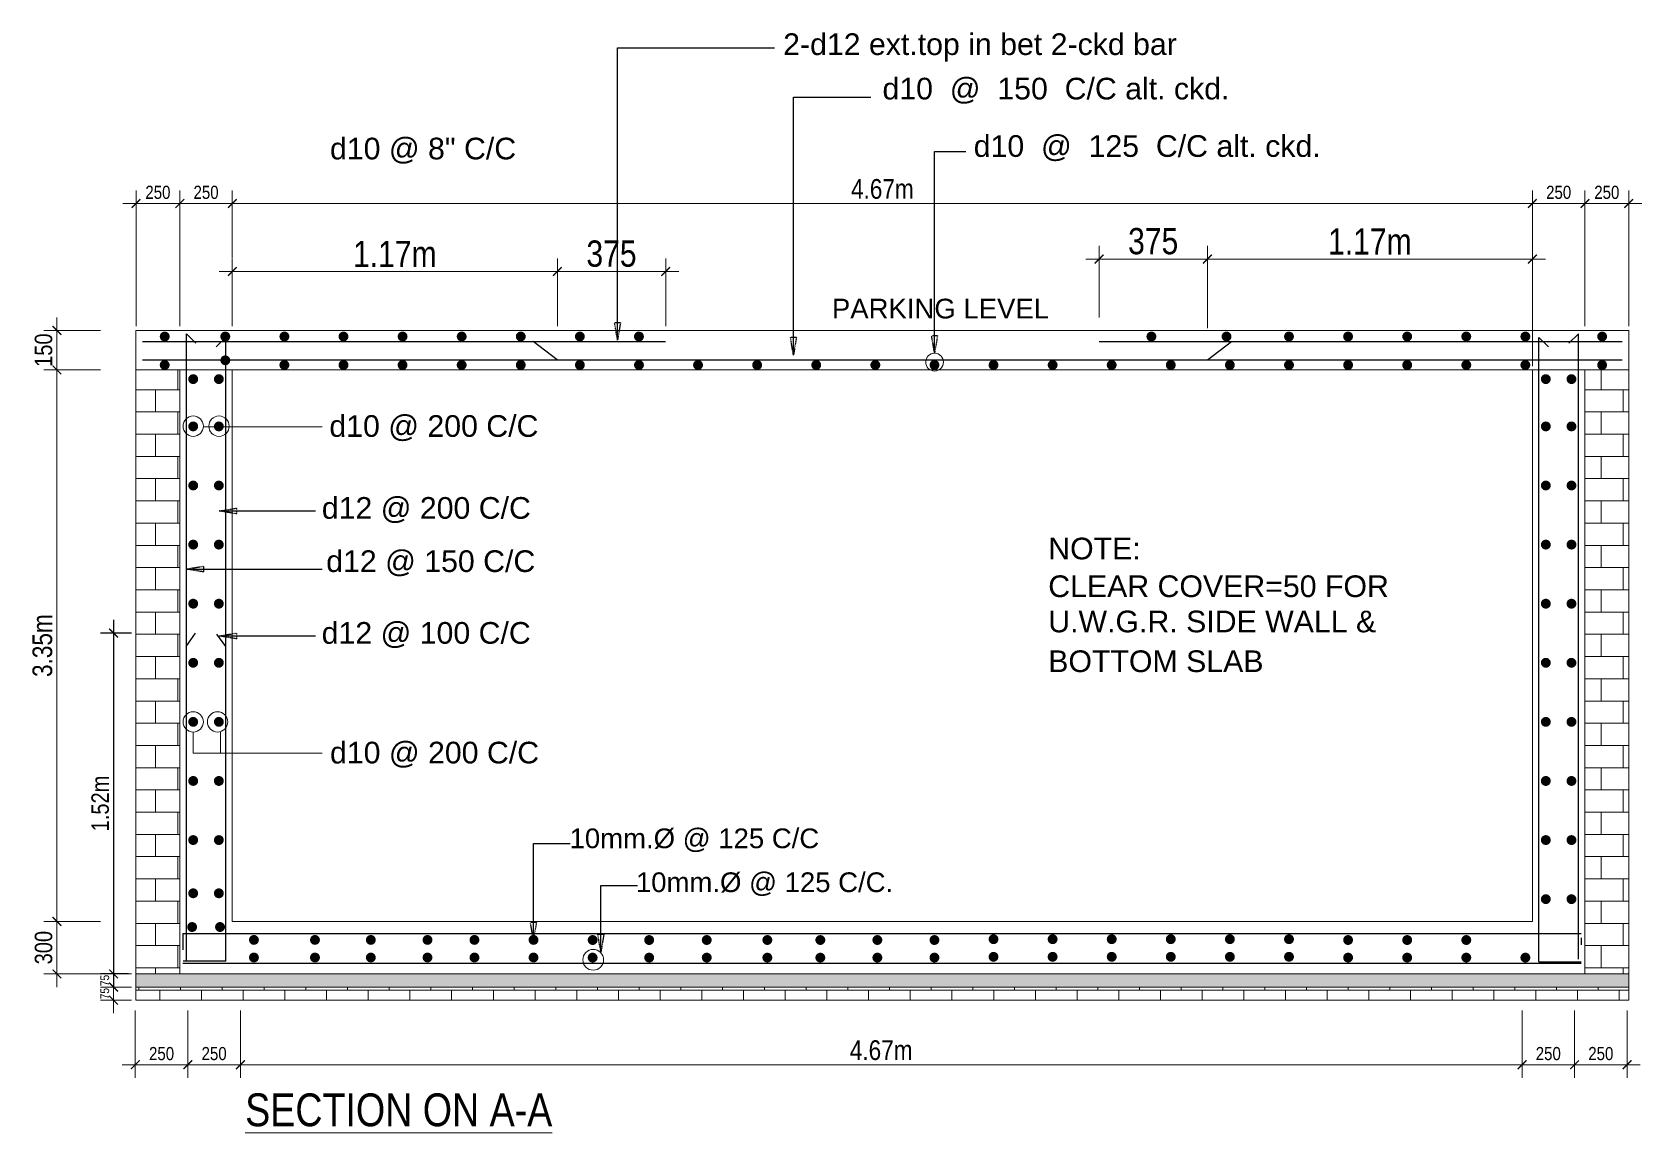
# Model space of a CAD drawing. Header units: inches. Extents: x -4010 to 65129, y -40138 to -1318.
# Drawn here: x 46669.1 to 47036.8, y -39879.8 to -39628.3 of the extents above; entities that cross this region are included whole.
import ezdxf

# ---------------------------------------------------------------- set-up
doc = ezdxf.new("R2010")
doc.units = ezdxf.units.IN
doc.header["$MEASUREMENT"] = 0
doc.header["$PDMODE"] = 99
for name, pattern in [('ACAD_ISO04W100', [30.5, 24, -3, 0.5, -3]), ('DASHED2', [0.375, 0.25, -0.125]), ('HIDDEN2', [0.1875, 0.125, -0.0625])]:
    doc.linetypes.add(name, pattern=pattern)
for name, color, linetype, lineweight in [('DIM', 7, 'Continuous', 15), ('GRID', 8, 'ACAD_ISO04W100', 15), ('halka line', 130, 'HIDDEN2', 9), ('U.G.W.R.', 130, 'DASHED2', 5), ('wall1', 7, 'Continuous', 9)]:
    doc.layers.add(name, color=color, linetype=linetype, lineweight=lineweight)
doc.layers.add('Rod', color=1, linetype='Continuous')
doc.layers.add('text', color=7, linetype='Continuous', true_color=0x6a7cf1)
doc.styles.add('ARIAL', font='arial.ttf')
doc.styles.add('ARIL', font='arial.ttf')
doc.styles.get("Standard").update_dxf_attribs({"font": 'ARIALN.TTF'})
doc.dimstyles.new('1- 8', dxfattribs={"dimtxt": 7.5, "dimasz": 4, "dimexe": 4, "dimexo": 4, "dimgap": 1, "dimtad": 1, "dimdec": 1, "dimzin": 3, "dimdsep": 46, "dimlunit": 4, "dimtxsty": 'ARIAL', "dimblk": 'ARCHTICK', "dimcen": 0, "dimdle": 4, "dimclrd": 150, "dimclre": 132, "dimclrt": 7, "dimadec": 0, "dimazin": 1, "dimtm": 1e-09, "dimtfac": 1, "dimtdec": 1, "dimtix": 1, "dimtofl": 0, "dimtmove": 1, "dimatfit": 3, "dimldrblk": 'CLOSEDBLANK', "dimfxl": 1, "dimtolj": 1, "dimtzin": 0, "dimarcsym": 0})
doc.dimstyles.new('1_8', dxfattribs={"dimscale": 0, "dimtxt": 7, "dimasz": 4, "dimexe": 4, "dimexo": 4, "dimgap": 1, "dimtad": 1, "dimdec": 8, "dimzin": 3, "dimdsep": 46, "dimlunit": 4, "dimtxsty": 'ARIAL', "dimblk": 'ARCHTICK', "dimcen": 0, "dimdle": 4, "dimse1": 1, "dimse2": 1, "dimsd1": 1, "dimsd2": 1, "dimclrd": 150, "dimclre": 132, "dimclrt": 254, "dimadec": 0, "dimazin": 1, "dimtm": 1e-09, "dimtfac": 1, "dimtdec": 8, "dimtix": 1, "dimtofl": 0, "dimtmove": 0, "dimatfit": 3, "dimldrblk": 'CLOSEDBLANK', "dimfxl": 1, "dimtolj": 1, "dimtzin": 0, "dimarcsym": 0})
doc.dimstyles.new('L-SECTION', dxfattribs={"dimtxt": 4, "dimasz": 2, "dimexe": 3, "dimexo": 1, "dimgap": 1, "dimtad": 1, "dimdec": 0, "dimzin": 3, "dimdsep": 46, "dimlunit": 4, "dimtxsty": 'Standard', "dimblk1": 'ARCHTICK', "dimblk2": 'ARCHTICK', "dimsah": 1, "dimcen": 0.09375, "dimdle": 3, "dimclrd": 6, "dimclre": 6, "dimclrt": 6, "dimadec": 0, "dimazin": 0, "dimtfac": 1, "dimtdec": 0, "dimtofl": 0, "dimtmove": 1, "dimatfit": 3, "dimldrblk": 'ARCHTICK', "dimfxl": 3, "dimtolj": 1, "dimtzin": 0, "dimlwd": -1, "dimlwe": -1, "dimarcsym": 0})
pattern_1 = [(0, (36501.7307, -24988.15), (0, 5.08), []), (90, (36501.731, -24988.15), (-10.16, 6e-16), [5.08, -5.08]), (90, (36506.811, -24988.15), (-10.16, 6e-16), [-5.08, 5.08])]

# ---------------------------------------------------------------- blocks, each defined once
blk = doc.blocks.new('_ArchTick')
at = {"layer": 'GRID', "color": 0, "const_width": 0.15}
blk.add_lwpolyline([(-0.5, -0.5), (0.5, 0.5)], dxfattribs=at)
blk = doc.blocks.new('_ClosedBlank')
at = {"layer": 'halka line', "color": 0, "lineweight": -2}
for p, q in [((-1, 0.167), (0, 0)), ((-1, 0.167), (-1, -0.167)), ((0, 0), (-1, -0.167))]:
    blk.add_line(p, q, dxfattribs=at)
blk = doc.blocks.new('*D1466')
at = {"layer": 'Defpoints', "color": 0, "linetype": 'ByBlock'}
for p in [(46704.66, -39850.8), (46716.66, -39850.8), (46716.66, -39864.2)]:
    blk.add_point(p, dxfattribs=at)
at = {"layer": 'DIM', "color": 6}
for p, q in [((46704.66, -39851.8), (46704.66, -39867.2)), ((46716.66, -39851.8), (46716.66, -39867.2)), ((46701.66, -39864.2), (46719.66, -39864.2))]:
    blk.add_line(p, q, dxfattribs=at)
at = {"layer": 'DIM', "color": 6, "linetype": 'ByBlock', "xscale": 2, "yscale": 2, "zscale": 2, "rotation": 180}
blk.add_blockref('_ArchTick', (46704.66, -39864.2), dxfattribs=at)
at = {"layer": 'DIM', "color": 6, "linetype": 'ByBlock', "xscale": 2, "yscale": 2, "zscale": 2}
blk.add_blockref('_ArchTick', (46716.66, -39864.2), dxfattribs=at)
at = {"layer": 'DIM', "color": 6, "linetype": 'ByBlock', "insert": (46710.66, -39861.67), "char_height": 3, "attachment_point": 5}
blk.add_mtext('\\A1;250', dxfattribs=at)
blk = doc.blocks.new('*D1467')
at = {"layer": 'Defpoints', "color": 0, "linetype": 'ByBlock'}
for p in [(46716.66, -39850.8), (47009.45, -39850.8), (47009.45, -39864.2)]:
    blk.add_point(p, dxfattribs=at)
at = {"layer": 'DIM', "color": 6}
for p, q in [((46716.66, -39851.8), (46716.66, -39867.2)), ((47009.45, -39851.8), (47009.45, -39867.2)), ((46713.66, -39864.2), (47012.45, -39864.2))]:
    blk.add_line(p, q, dxfattribs=at)
at = {"layer": 'DIM', "color": 6, "linetype": 'ByBlock', "xscale": 2, "yscale": 2, "zscale": 2, "rotation": 180}
blk.add_blockref('_ArchTick', (46716.66, -39864.2), dxfattribs=at)
at = {"layer": 'DIM', "color": 6, "linetype": 'ByBlock', "xscale": 2, "yscale": 2, "zscale": 2}
blk.add_blockref('_ArchTick', (47009.45, -39864.2), dxfattribs=at)
at = {"layer": 'DIM', "color": 6, "linetype": 'ByBlock', "insert": (46863.05, -39860.9), "char_height": 3, "attachment_point": 5}
blk.add_mtext('\\A1;{\\H1.5x;4.67m}', dxfattribs=at)
blk = doc.blocks.new('*D1468')
at = {"layer": 'Defpoints', "color": 0, "linetype": 'ByBlock'}
for p in [(47009.45, -39850.8), (47021.45, -39850.8), (47021.45, -39864.2)]:
    blk.add_point(p, dxfattribs=at)
at = {"layer": 'DIM', "color": 6}
for p, q in [((47009.45, -39851.8), (47009.45, -39867.2)), ((47021.45, -39851.8), (47021.45, -39867.2)), ((47006.45, -39864.2), (47024.45, -39864.2))]:
    blk.add_line(p, q, dxfattribs=at)
at = {"layer": 'DIM', "color": 6, "linetype": 'ByBlock', "xscale": 2, "yscale": 2, "zscale": 2, "rotation": 180}
blk.add_blockref('_ArchTick', (47009.45, -39864.2), dxfattribs=at)
at = {"layer": 'DIM', "color": 6, "linetype": 'ByBlock', "xscale": 2, "yscale": 2, "zscale": 2}
blk.add_blockref('_ArchTick', (47021.45, -39864.2), dxfattribs=at)
at = {"layer": 'DIM', "color": 6, "linetype": 'ByBlock', "insert": (47015.45, -39861.67), "char_height": 3, "attachment_point": 5}
blk.add_mtext('\\A1;250', dxfattribs=at)
blk = doc.blocks.new('*D1469')
at = {"layer": 'Defpoints', "color": 0, "linetype": 'ByBlock'}
for p in [(46685.71, -39696.45), (46674.75, -39705.45), (46685.71, -39705.45)]:
    blk.add_point(p, dxfattribs=at)
at = {"layer": 'DIM', "color": 6}
for p, q in [((46674.75, -39693.45), (46674.75, -39708.45)), ((46684.71, -39696.45), (46671.75, -39696.45)), ((46684.71, -39705.45), (46671.75, -39705.45))]:
    blk.add_line(p, q, dxfattribs=at)
at = {"layer": 'DIM', "color": 6, "linetype": 'ByBlock', "xscale": 2, "yscale": 2, "zscale": 2}
for p, rotation in [((46674.75, -39696.45), 90), ((46674.75, -39705.45), 270)]:
    blk.add_blockref('_ArchTick', p, dxfattribs=dict(at, rotation=rotation))
at = {"layer": 'DIM', "color": 6, "linetype": 'ByBlock', "insert": (46671.71, -39700.95), "char_height": 3, "attachment_point": 5, "rotation": 90}
blk.add_mtext('\\A1;{\\H1.333x;150}', dxfattribs=at)
blk = doc.blocks.new('*D1470')
at = {"layer": 'Defpoints', "color": 0, "linetype": 'ByBlock'}
for p in [(46685.71, -39705.45), (46674.75, -39831.45), (46685.71, -39831.45)]:
    blk.add_point(p, dxfattribs=at)
at = {"layer": 'DIM', "color": 6}
for p, q in [((46684.71, -39705.45), (46671.75, -39705.45)), ((46674.75, -39702.45), (46674.75, -39834.45)), ((46684.71, -39831.45), (46671.75, -39831.45))]:
    blk.add_line(p, q, dxfattribs=at)
at = {"layer": 'DIM', "color": 6, "linetype": 'ByBlock', "xscale": 2, "yscale": 2, "zscale": 2}
for p, rotation in [((46674.75, -39705.45), 90), ((46674.75, -39831.45), 270)]:
    blk.add_blockref('_ArchTick', p, dxfattribs=dict(at, rotation=rotation))
at = {"layer": 'DIM', "color": 6, "linetype": 'ByBlock', "insert": (46671.45, -39768.45), "char_height": 3, "attachment_point": 5, "rotation": 90}
blk.add_mtext('\\A1;{\\H1.5x;3.35m}', dxfattribs=at)
blk = doc.blocks.new('*D1471')
at = {"layer": 'Defpoints', "color": 0, "linetype": 'ByBlock'}
for p in [(46685.71, -39831.45), (46674.75, -39843.45), (46685.71, -39843.45)]:
    blk.add_point(p, dxfattribs=at)
at = {"layer": 'DIM', "color": 6}
for p, q in [((46674.75, -39828.45), (46674.75, -39846.45)), ((46684.71, -39831.45), (46671.75, -39831.45)), ((46684.71, -39843.45), (46671.75, -39843.45))]:
    blk.add_line(p, q, dxfattribs=at)
at = {"layer": 'DIM', "color": 6, "linetype": 'ByBlock', "xscale": 2, "yscale": 2, "zscale": 2}
for p, rotation in [((46674.75, -39831.45), 90), ((46674.75, -39843.45), 270)]:
    blk.add_blockref('_ArchTick', p, dxfattribs=dict(at, rotation=rotation))
at = {"layer": 'DIM', "color": 6, "linetype": 'ByBlock', "insert": (46671.71, -39837.45), "char_height": 3, "attachment_point": 5, "rotation": 90}
blk.add_mtext('\\A1;{\\H1.333x;300}', dxfattribs=at)
blk = doc.blocks.new('*D1477')
at = {"layer": 'Defpoints', "color": 0, "linetype": 'ByBlock'}
for p in [(46714.82, -39667.44), (46714.82, -39680.84), (46702.82, -39696.45)]:
    blk.add_point(p, dxfattribs=at)
at = {"layer": 'DIM', "color": 6}
for p, q in [((46702.82, -39695.45), (46702.82, -39664.44)), ((46714.82, -39679.84), (46714.82, -39664.44)), ((46699.82, -39667.44), (46717.82, -39667.44))]:
    blk.add_line(p, q, dxfattribs=at)
at = {"layer": 'DIM', "color": 6, "linetype": 'ByBlock', "xscale": 2, "yscale": 2, "zscale": 2, "rotation": 180}
blk.add_blockref('_ArchTick', (46702.82, -39667.44), dxfattribs=at)
at = {"layer": 'DIM', "color": 6, "linetype": 'ByBlock', "xscale": 2, "yscale": 2, "zscale": 2}
blk.add_blockref('_ArchTick', (46714.82, -39667.44), dxfattribs=at)
at = {"layer": 'DIM', "color": 6, "linetype": 'ByBlock', "insert": (46708.82, -39664.91), "char_height": 3, "attachment_point": 5}
blk.add_mtext('\\A1;250', dxfattribs=at)
blk = doc.blocks.new('*D1478')
at = {"layer": 'Defpoints', "color": 0, "linetype": 'ByBlock'}
for p in [(47011.82, -39667.44), (46714.82, -39680.84), (47011.82, -39680.84)]:
    blk.add_point(p, dxfattribs=at)
at = {"layer": 'DIM', "color": 6}
for p, q in [((46714.82, -39679.84), (46714.82, -39664.44)), ((47011.82, -39679.84), (47011.82, -39664.44)), ((46711.82, -39667.44), (47014.82, -39667.44))]:
    blk.add_line(p, q, dxfattribs=at)
at = {"layer": 'DIM', "color": 6, "linetype": 'ByBlock', "xscale": 2, "yscale": 2, "zscale": 2, "rotation": 180}
blk.add_blockref('_ArchTick', (46714.82, -39667.44), dxfattribs=at)
at = {"layer": 'DIM', "color": 6, "linetype": 'ByBlock', "xscale": 2, "yscale": 2, "zscale": 2}
blk.add_blockref('_ArchTick', (47011.82, -39667.44), dxfattribs=at)
at = {"layer": 'DIM', "color": 6, "linetype": 'ByBlock', "insert": (46863.32, -39664.14), "char_height": 3, "attachment_point": 5}
blk.add_mtext('\\A1;{\\H1.5x;4.67m}', dxfattribs=at)
blk = doc.blocks.new('*D1479')
at = {"layer": 'Defpoints', "color": 0, "linetype": 'ByBlock'}
for p in [(46789.07, -39682.99), (46714.82, -39696.45), (46789.07, -39696.45)]:
    blk.add_point(p, dxfattribs=at)
at = {"layer": 'DIM', "color": 6}
for p, q in [((46714.82, -39695.45), (46714.82, -39679.99)), ((46789.07, -39695.45), (46789.07, -39679.99)), ((46711.82, -39682.99), (46792.07, -39682.99))]:
    blk.add_line(p, q, dxfattribs=at)
at = {"layer": 'DIM', "color": 6, "linetype": 'ByBlock', "xscale": 2, "yscale": 2, "zscale": 2, "rotation": 180}
blk.add_blockref('_ArchTick', (46714.82, -39682.99), dxfattribs=at)
at = {"layer": 'DIM', "color": 6, "linetype": 'ByBlock', "xscale": 2, "yscale": 2, "zscale": 2}
blk.add_blockref('_ArchTick', (46789.07, -39682.99), dxfattribs=at)
at = {"layer": 'DIM', "color": 6, "linetype": 'ByBlock', "insert": (46751.94, -39678.98), "char_height": 3, "attachment_point": 5}
blk.add_mtext('\\A1;{\\H2x;1.17m}', dxfattribs=at)
blk = doc.blocks.new('*D1480')
at = {"layer": 'Defpoints', "color": 0, "linetype": 'ByBlock'}
for p in [(46813.82, -39682.99), (46789.07, -39696.45), (46813.82, -39696.45)]:
    blk.add_point(p, dxfattribs=at)
at = {"layer": 'DIM', "color": 6}
for p, q in [((46789.07, -39695.45), (46789.07, -39679.99)), ((46813.82, -39695.45), (46813.82, -39679.99)), ((46786.07, -39682.99), (46816.82, -39682.99))]:
    blk.add_line(p, q, dxfattribs=at)
at = {"layer": 'DIM', "color": 6, "linetype": 'ByBlock', "xscale": 2, "yscale": 2, "zscale": 2, "rotation": 180}
blk.add_blockref('_ArchTick', (46789.07, -39682.99), dxfattribs=at)
at = {"layer": 'DIM', "color": 6, "linetype": 'ByBlock', "xscale": 2, "yscale": 2, "zscale": 2}
blk.add_blockref('_ArchTick', (46813.82, -39682.99), dxfattribs=at)
at = {"layer": 'DIM', "color": 6, "linetype": 'ByBlock', "insert": (46801.44, -39678.93), "char_height": 3, "attachment_point": 5}
blk.add_mtext('\\A1;{\\H2x;375}', dxfattribs=at)
blk = doc.blocks.new('*D1481')
at = {"layer": 'Defpoints', "color": 0, "linetype": 'ByBlock'}
for p in [(46937.57, -39680.14), (46912.82, -39694.48), (46937.57, -39694.48)]:
    blk.add_point(p, dxfattribs=at)
at = {"layer": 'DIM', "color": 6}
for p, q in [((46912.82, -39693.48), (46912.82, -39677.14)), ((46937.57, -39693.48), (46937.57, -39677.14)), ((46909.82, -39680.14), (46940.57, -39680.14))]:
    blk.add_line(p, q, dxfattribs=at)
at = {"layer": 'DIM', "color": 6, "linetype": 'ByBlock', "xscale": 2, "yscale": 2, "zscale": 2, "rotation": 180}
blk.add_blockref('_ArchTick', (46912.82, -39680.14), dxfattribs=at)
at = {"layer": 'DIM', "color": 6, "linetype": 'ByBlock', "xscale": 2, "yscale": 2, "zscale": 2}
blk.add_blockref('_ArchTick', (46937.57, -39680.14), dxfattribs=at)
at = {"layer": 'DIM', "color": 6, "linetype": 'ByBlock', "insert": (46925.19, -39676.08), "char_height": 3, "attachment_point": 5}
blk.add_mtext('\\A1;{\\H2x;375}', dxfattribs=at)
blk = doc.blocks.new('*D1482')
at = {"layer": 'Defpoints', "color": 0, "linetype": 'ByBlock'}
for p in [(47011.82, -39680.14), (46937.57, -39696.95), (47011.82, -39705.59)]:
    blk.add_point(p, dxfattribs=at)
at = {"layer": 'DIM', "color": 6}
for p, q in [((46937.57, -39695.95), (46937.57, -39677.14)), ((47011.82, -39704.59), (47011.82, -39677.14)), ((46934.57, -39680.14), (47014.82, -39680.14))]:
    blk.add_line(p, q, dxfattribs=at)
at = {"layer": 'DIM', "color": 6, "linetype": 'ByBlock', "xscale": 2, "yscale": 2, "zscale": 2, "rotation": 180}
blk.add_blockref('_ArchTick', (46937.57, -39680.14), dxfattribs=at)
at = {"layer": 'DIM', "color": 6, "linetype": 'ByBlock', "xscale": 2, "yscale": 2, "zscale": 2}
blk.add_blockref('_ArchTick', (47011.82, -39680.14), dxfattribs=at)
at = {"layer": 'DIM', "color": 6, "linetype": 'ByBlock', "insert": (46974.69, -39676.13), "char_height": 3, "attachment_point": 5}
blk.add_mtext('\\A1;{\\H2x;1.17m}', dxfattribs=at)
blk = doc.blocks.new('*D1483')
at = {"layer": 'Defpoints', "color": 0, "linetype": 'ByBlock'}
for p in [(46692.82, -39765.59), (46687.69, -39843.45), (46692.09, -39843.45)]:
    blk.add_point(p, dxfattribs=at)
at = {"layer": 'Rod', "color": 6}
for p, q in [((46687.69, -39762.59), (46687.69, -39846.45)), ((46691.82, -39765.59), (46684.69, -39765.59)), ((46691.09, -39843.45), (46684.69, -39843.45))]:
    blk.add_line(p, q, dxfattribs=at)
at = {"layer": 'Rod', "color": 6, "linetype": 'ByBlock', "xscale": 2, "yscale": 2, "zscale": 2}
for p, rotation in [((46687.69, -39765.59), 90), ((46687.69, -39843.45), 270)]:
    blk.add_blockref('_ArchTick', p, dxfattribs=dict(at, rotation=rotation))
at = {"layer": 'Rod', "color": 6, "linetype": 'ByBlock', "insert": (46684.65, -39804.52), "char_height": 3, "attachment_point": 5, "rotation": 90}
blk.add_mtext('\\A1;{\\H1.333x;1.52m}', dxfattribs=at)
blk = doc.blocks.new('*D1484')
at = {"layer": 'Defpoints', "color": 0, "linetype": 'ByBlock'}
for p in [(46692.66, -39850.8), (46704.66, -39850.8), (46704.66, -39864.2)]:
    blk.add_point(p, dxfattribs=at)
at = {"layer": 'DIM', "color": 6}
for p, q in [((46692.66, -39851.8), (46692.66, -39867.2)), ((46704.66, -39851.8), (46704.66, -39867.2)), ((46689.66, -39864.2), (46707.66, -39864.2))]:
    blk.add_line(p, q, dxfattribs=at)
at = {"layer": 'DIM', "color": 6, "linetype": 'ByBlock', "xscale": 2, "yscale": 2, "zscale": 2, "rotation": 180}
blk.add_blockref('_ArchTick', (46692.66, -39864.2), dxfattribs=at)
at = {"layer": 'DIM', "color": 6, "linetype": 'ByBlock', "xscale": 2, "yscale": 2, "zscale": 2}
blk.add_blockref('_ArchTick', (46704.66, -39864.2), dxfattribs=at)
at = {"layer": 'DIM', "color": 6, "linetype": 'ByBlock', "insert": (46698.66, -39861.67), "char_height": 3, "attachment_point": 5}
blk.add_mtext('\\A1;250', dxfattribs=at)
blk = doc.blocks.new('*D1485')
at = {"layer": 'Defpoints', "color": 0, "linetype": 'ByBlock'}
for p in [(47021.45, -39850.8), (47033.45, -39850.8), (47033.45, -39864.2)]:
    blk.add_point(p, dxfattribs=at)
at = {"layer": 'DIM', "color": 6}
for p, q in [((47021.45, -39851.8), (47021.45, -39867.2)), ((47033.45, -39851.8), (47033.45, -39867.2)), ((47018.45, -39864.2), (47036.45, -39864.2))]:
    blk.add_line(p, q, dxfattribs=at)
at = {"layer": 'DIM', "color": 6, "linetype": 'ByBlock', "xscale": 2, "yscale": 2, "zscale": 2, "rotation": 180}
blk.add_blockref('_ArchTick', (47021.45, -39864.2), dxfattribs=at)
at = {"layer": 'DIM', "color": 6, "linetype": 'ByBlock', "xscale": 2, "yscale": 2, "zscale": 2}
blk.add_blockref('_ArchTick', (47033.45, -39864.2), dxfattribs=at)
at = {"layer": 'DIM', "color": 6, "linetype": 'ByBlock', "insert": (47027.45, -39861.67), "char_height": 3, "attachment_point": 5}
blk.add_mtext('\\A1;250', dxfattribs=at)
blk = doc.blocks.new('*D1486')
at = {"layer": 'Defpoints', "color": 0, "linetype": 'ByBlock'}
for p in [(46692.82, -39843.45), (46687.69, -39846.45), (46692.82, -39846.45)]:
    blk.add_point(p, dxfattribs=at)
at = {"layer": 'DIM', "color": 6}
for p, q in [((46687.69, -39840.45), (46687.69, -39849.45)), ((46691.82, -39843.45), (46684.69, -39843.45)), ((46691.82, -39846.45), (46684.69, -39846.45))]:
    blk.add_line(p, q, dxfattribs=at)
at = {"layer": 'DIM', "color": 6, "linetype": 'ByBlock', "xscale": 2, "yscale": 2, "zscale": 2}
for p, rotation in [((46687.69, -39843.45), 90), ((46687.69, -39846.45), 270)]:
    blk.add_blockref('_ArchTick', p, dxfattribs=dict(at, rotation=rotation))
at = {"layer": 'DIM', "color": 6, "linetype": 'ByBlock', "insert": (46685.68, -39844.95), "char_height": 3, "attachment_point": 5, "rotation": 90}
blk.add_mtext('\\A1;{\\H0.6667x;75}', dxfattribs=at)
blk = doc.blocks.new('*D1487')
at = {"layer": 'Defpoints', "color": 0, "linetype": 'ByBlock'}
for p in [(46692.82, -39846.45), (46687.69, -39849.45), (46692.82, -39849.45)]:
    blk.add_point(p, dxfattribs=at)
at = {"layer": 'DIM', "color": 6}
for p, q in [((46687.69, -39843.45), (46687.69, -39852.45)), ((46691.82, -39846.45), (46684.69, -39846.45)), ((46691.82, -39849.45), (46684.69, -39849.45))]:
    blk.add_line(p, q, dxfattribs=at)
at = {"layer": 'DIM', "color": 6, "linetype": 'ByBlock', "xscale": 2, "yscale": 2, "zscale": 2}
for p, rotation in [((46687.69, -39846.45), 90), ((46687.69, -39849.45), 270)]:
    blk.add_blockref('_ArchTick', p, dxfattribs=dict(at, rotation=rotation))
at = {"layer": 'DIM', "color": 6, "linetype": 'ByBlock', "insert": (46685.68, -39847.95), "char_height": 3, "attachment_point": 5, "rotation": 90}
blk.add_mtext('\\A1;{\\H0.6667x;75}', dxfattribs=at)
blk = doc.blocks.new('*D1488')
at = {"layer": 'Defpoints', "color": 0, "linetype": 'ByBlock'}
for p in [(46702.82, -39667.44), (46702.82, -39680.84), (46692.82, -39696.45)]:
    blk.add_point(p, dxfattribs=at)
at = {"layer": 'DIM', "color": 6}
for p, q in [((46692.82, -39695.45), (46692.82, -39664.44)), ((46702.82, -39679.84), (46702.82, -39664.44)), ((46689.82, -39667.44), (46705.82, -39667.44))]:
    blk.add_line(p, q, dxfattribs=at)
at = {"layer": 'DIM', "color": 6, "linetype": 'ByBlock', "xscale": 2, "yscale": 2, "zscale": 2, "rotation": 180}
blk.add_blockref('_ArchTick', (46692.82, -39667.44), dxfattribs=at)
at = {"layer": 'DIM', "color": 6, "linetype": 'ByBlock', "xscale": 2, "yscale": 2, "zscale": 2}
blk.add_blockref('_ArchTick', (46702.82, -39667.44), dxfattribs=at)
at = {"layer": 'DIM', "color": 6, "linetype": 'ByBlock', "insert": (46697.82, -39664.91), "char_height": 3, "attachment_point": 5}
blk.add_mtext('\\A1;250', dxfattribs=at)
blk = doc.blocks.new('*D1489')
at = {"layer": 'Defpoints', "color": 0, "linetype": 'ByBlock'}
for p in [(47033.82, -39667.44), (47023.82, -39696.45), (47033.82, -39696.45)]:
    blk.add_point(p, dxfattribs=at)
at = {"layer": 'DIM', "color": 6}
for p, q in [((47023.82, -39695.45), (47023.82, -39664.44)), ((47033.82, -39695.45), (47033.82, -39664.44)), ((47020.82, -39667.44), (47036.82, -39667.44))]:
    blk.add_line(p, q, dxfattribs=at)
at = {"layer": 'DIM', "color": 6, "linetype": 'ByBlock', "xscale": 2, "yscale": 2, "zscale": 2, "rotation": 180}
blk.add_blockref('_ArchTick', (47023.82, -39667.44), dxfattribs=at)
at = {"layer": 'DIM', "color": 6, "linetype": 'ByBlock', "xscale": 2, "yscale": 2, "zscale": 2}
blk.add_blockref('_ArchTick', (47033.82, -39667.44), dxfattribs=at)
at = {"layer": 'DIM', "color": 6, "linetype": 'ByBlock', "insert": (47028.82, -39664.91), "char_height": 3, "attachment_point": 5}
blk.add_mtext('\\A1;250', dxfattribs=at)
blk = doc.blocks.new('*D1490')
at = {"layer": 'Defpoints', "color": 0, "linetype": 'ByBlock'}
for p in [(47023.82, -39667.44), (47023.82, -39680.84), (47011.82, -39696.45)]:
    blk.add_point(p, dxfattribs=at)
at = {"layer": 'DIM', "color": 6}
for p, q in [((47011.82, -39695.45), (47011.82, -39664.44)), ((47023.82, -39679.84), (47023.82, -39664.44)), ((47008.82, -39667.44), (47026.82, -39667.44))]:
    blk.add_line(p, q, dxfattribs=at)
at = {"layer": 'DIM', "color": 6, "linetype": 'ByBlock', "xscale": 2, "yscale": 2, "zscale": 2, "rotation": 180}
blk.add_blockref('_ArchTick', (47011.82, -39667.44), dxfattribs=at)
at = {"layer": 'DIM', "color": 6, "linetype": 'ByBlock', "xscale": 2, "yscale": 2, "zscale": 2}
blk.add_blockref('_ArchTick', (47023.82, -39667.44), dxfattribs=at)
at = {"layer": 'DIM', "color": 6, "linetype": 'ByBlock', "insert": (47017.82, -39664.91), "char_height": 3, "attachment_point": 5}
blk.add_mtext('\\A1;250', dxfattribs=at)

msp = doc.modelspace()

# ---------------------------------------------------------------- hatches: boundary and pattern name
at = {"layer": 'wall1', "ltscale": 0.1}
h = msp.add_hatch(dxfattribs=at)
h.set_pattern_fill('BRICK', color=256, scale=0.8, style=0)
h.set_pattern_definition(pattern_1)
h.paths.add_polyline_path([(46702.815, -39705.45), (46692.815, -39705.45), (46692.815, -39843.45), (46702.815, -39843.45)])
h = msp.add_hatch(dxfattribs=at)
h.set_pattern_fill('BRICK', color=256, scale=0.8, style=0)
h.set_pattern_definition(pattern_1)
h.paths.add_polyline_path([(47033.815, -39705.45), (47023.815, -39705.45), (47023.815, -39843.45), (47033.815, -39843.45)])
h = msp.add_hatch(dxfattribs=at)
h.set_pattern_fill('AR-CONC', color=256, scale=0.02, style=0)
h.set_pattern_definition([(50, (36501.7307, -24988.15), (3.6436934, -0.3187817), [0.381, -4.191]), (355, (36501.7307, -24988.15), (-0.7048565, 3.82113286), [0.3048, -3.3528]), (100.451, (36502.0344, -24988.1767), (2.93885, 3.50233376), [0.3238, -3.5618]), (46.1842, (36501.7307, -24987.134), (5.4215808, -0.8408466), [0.5715, -6.2865]), (96.6356, (36502.1825, -24987.204), (4.7480847, 4.9485111), [0.4857, -5.3427]), (351.184, (36501.731, -24987.134), (4.7480921, 4.9485024), [0.4572, -5.0292]), (21, (36502.2387, -24987.388), (3.0322976, -2.04531037), [0.381, -4.191]), (326, (36502.2387, -24987.388), (1.2360406, 3.6837593), [0.3048, -3.3528]), (71.4514, (36502.4914, -24987.5586), (4.2683298, 1.63845715), [0.3238, -3.5618]), (37.5, (36501.7307, -24988.1501), (0.061772065, 1.69110078), [0, -3.31216, 0, -3.4036, 0, -3.3655]), (7.5, (36501.7307, -24988.1501), (1.33639325, 2.0036115), [0, -1.94056, 0, -3.23596, 0, -1.2827]), (327.5, (36500.5979, -24988.1501), (2.7118119, -0.11457488), [0, -1.27, 0, -3.9624, 0, -5.2578]), (317.5, (36500.09, -24988.1501), (2.96258363, 0.50852982), [0, -1.651, 0, -2.63144, 0, -3.7338])])
h.paths.add_polyline_path([(47033.815, -39846.45), (47033.815, -39843.45), (46692.815, -39843.45), (46692.815, -39846.45)])
h = msp.add_hatch(dxfattribs=at)
h.set_pattern_fill('BRICK', color=256, scale=0.75, style=0)
h.set_pattern_definition([(0, (36501.7307, -24988.15), (0, 4.7625), []), (90, (36501.731, -24988.15), (-9.525, 6e-16), [4.7625, -4.7625]), (90, (36506.493, -24988.15), (-9.525, 6e-16), [-4.7625, 4.7625])])
h.paths.add_polyline_path([(47033.815, -39849.45), (47033.815, -39846.45), (46692.815, -39846.45), (46692.815, -39849.45)])

# ---------------------------------------------------------------- linework, layer by layer
at = {"layer": 'DIM', "linetype": 'ByBlock'}
for p, q in [((46708.204, -39718.477), (46735.313, -39718.477)), ((46705.885, -39788.196), (46705.885, -39793.057)), ((46712.127, -39788.196), (46712.127, -39793.057)), ((46705.885, -39793.057), (46735.313, -39793.057))]:
    msp.add_line(p, q, dxfattribs=at)
for centre, radius in [((46875.247, -39703.687), 2.025), ((46705.885, -39718.312), 2.325), ((46711.781, -39718.312), 2.325), ((46705.885, -39785.871), 2.325), ((46711.443, -39785.871), 2.325), ((46797.26, -39840.231), 2.373)]:
    msp.add_circle(centre, radius, dxfattribs=at)
at = {"layer": 'Rod', "linetype": 'ByBlock'}
for p, q in [((46706.299, -39699.184), (46704.315, -39697.2)), ((46706.485, -39699.369), (46704.315, -39697.2)), ((46704.315, -39840.522), (46704.315, -39697.229)), ((46711.146, -39700.193), (46713.315, -39698.024)), ((46713.315, -39840.522), (46713.315, -39698.024)), ((47013.315, -39840.672), (47013.315, -39698.024)), ((47015.485, -39700.193), (47013.315, -39698.024)), ((47020.146, -39699.369), (47022.315, -39697.2)), ((47022.315, -39840.093), (47022.315, -39697.229)), ((46694.315, -39698.962), (46813.815, -39698.962)), ((46789.065, -39703.172), (46783.531, -39698.962)), ((46912.815, -39698.962), (47032.315, -39698.962)), ((46937.565, -39703.172), (46943.099, -39698.962)), ((46694.315, -39703.172), (47032.315, -39703.172)), ((46704.307, -39768.622), (46706.41, -39765.586)), ((46713.315, -39768.622), (46711.3, -39765.817)), ((46703.541, -39834.193), (46703.541, -39837.945)), ((46703.541, -39834.205), (46813.815, -39834.205)), ((46813.815, -39834.205), (47022.988, -39834.205)), ((47022.988, -39835.188), (47022.988, -39836.825)), ((46703.541, -39840.982), (47022.988, -39840.982)), ((46713.315, -39840.522), (46703.567, -39840.522)), ((47013.315, -39840.672), (47022.988, -39840.672))]:
    msp.add_line(p, q, dxfattribs=at)
at = {"layer": 'Rod', "linetype": 'ByBlock', "const_width": 1.125}
for points in [[(46698.812, -39697.833, -1), (46699.937, -39697.833, -1)], [(46712.653, -39697.833, -1), (46713.778, -39697.833, -1)], [(46726.153, -39697.833, -1), (46727.278, -39697.833, -1)], [(46739.653, -39697.833, -1), (46740.778, -39697.833, -1)], [(46753.153, -39697.833, -1), (46754.278, -39697.833, -1)], [(46766.653, -39697.833, -1), (46767.778, -39697.833, -1)], [(46780.153, -39697.833, -1), (46781.278, -39697.833, -1)], [(46793.653, -39697.833, -1), (46794.778, -39697.833, -1)], [(46807.153, -39697.833, -1), (46808.278, -39697.833, -1)], [(46924.215, -39697.833, -1), (46925.34, -39697.833, -1)], [(46941.386, -39697.833, -1), (46942.511, -39697.833, -1)], [(46955.653, -39697.833, -1), (46956.778, -39697.833, -1)], [(46969.153, -39697.833, -1), (46970.278, -39697.833, -1)], [(46982.653, -39697.833, -1), (46983.778, -39697.833, -1)], [(46996.153, -39697.833, -1), (46997.278, -39697.833, -1)], [(47009.653, -39697.833, -1), (47010.778, -39697.833, -1)], [(47027.191, -39697.833, -1), (47028.316, -39697.833, -1)], [(46712.653, -39703.263, 1), (46713.778, -39703.263, 1)], [(46698.812, -39704.342, 1), (46699.937, -39704.342, 1)], [(46726.153, -39704.342, 1), (46727.278, -39704.342, 1)], [(46739.653, -39704.342, 1), (46740.778, -39704.342, 1)], [(46753.153, -39704.342, 1), (46754.278, -39704.342, 1)], [(46766.653, -39704.342, 1), (46767.778, -39704.342, 1)], [(46780.153, -39704.342, 1), (46781.278, -39704.342, 1)], [(46793.653, -39704.342, 1), (46794.778, -39704.342, 1)], [(46807.153, -39704.342, 1), (46808.278, -39704.342, 1)], [(46820.653, -39704.342, 1), (46821.778, -39704.342, 1)], [(46834.153, -39704.342, 1), (46835.278, -39704.342, 1)], [(46847.653, -39704.342, 1), (46848.778, -39704.342, 1)], [(46861.153, -39704.342, 1), (46862.278, -39704.342, 1)], [(46874.653, -39704.342, 1), (46875.778, -39704.342, 1)], [(46888.153, -39704.342, 1), (46889.278, -39704.342, 1)], [(46901.653, -39704.342, 1), (46902.778, -39704.342, 1)], [(46915.153, -39704.342, 1), (46916.278, -39704.342, 1)], [(46928.653, -39704.342, 1), (46929.778, -39704.342, 1)], [(46942.153, -39704.342, 1), (46943.278, -39704.342, 1)], [(46955.653, -39704.342, 1), (46956.778, -39704.342, 1)], [(46969.153, -39704.342, 1), (46970.278, -39704.342, 1)], [(46982.653, -39704.342, 1), (46983.778, -39704.342, 1)], [(46996.153, -39704.342, 1), (46997.278, -39704.342, 1)], [(47009.653, -39704.342, 1), (47010.778, -39704.342, 1)], [(47027.191, -39704.342, 1), (47028.316, -39704.342, 1)], [(46705.322, -39707.566, -1), (46706.447, -39707.566, -1)], [(46712.308, -39707.566, 1), (46711.183, -39707.566, 1)], [(47014.322, -39707.566, -1), (47015.447, -39707.566, -1)], [(47021.308, -39707.566, 1), (47020.183, -39707.566, 1)], [(46705.322, -39718.371, -1), (46706.447, -39718.371, -1)], [(46705.322, -39718.371, -1), (46706.447, -39718.371, -1)], [(46712.308, -39718.371, 1), (46711.183, -39718.371, 1)], [(47014.322, -39718.371, -1), (47015.447, -39718.371, -1)], [(47021.308, -39718.371, 1), (47020.183, -39718.371, 1)], [(46705.322, -39731.871, -1), (46706.447, -39731.871, -1)], [(46712.308, -39731.871, 1), (46711.183, -39731.871, 1)], [(47014.322, -39731.871, -1), (47015.447, -39731.871, -1)], [(47021.308, -39731.871, 1), (47020.183, -39731.871, 1)], [(46705.322, -39745.371, -1), (46706.447, -39745.371, -1)], [(46712.308, -39745.371, 1), (46711.183, -39745.371, 1)], [(47014.322, -39745.371, -1), (47015.447, -39745.371, -1)], [(47021.308, -39745.371, 1), (47020.183, -39745.371, 1)], [(46705.322, -39758.871, -1), (46706.447, -39758.871, -1)], [(46712.308, -39758.871, 1), (46711.183, -39758.871, 1)], [(47014.322, -39758.871, -1), (47015.447, -39758.871, -1)], [(47021.308, -39758.871, 1), (47020.183, -39758.871, 1)], [(46705.322, -39772.371, -1), (46706.447, -39772.371, -1)], [(46712.308, -39772.371, 1), (46711.183, -39772.371, 1)], [(47014.322, -39772.371, -1), (47015.447, -39772.371, -1)], [(47021.308, -39772.371, 1), (47020.183, -39772.371, 1)], [(46705.322, -39785.871, -1), (46706.447, -39785.871, -1)], [(46712.308, -39785.871, 1), (46711.183, -39785.871, 1)], [(47014.322, -39785.871, -1), (47015.447, -39785.871, -1)], [(47021.308, -39785.871, 1), (47020.183, -39785.871, 1)], [(46705.322, -39799.371, -1), (46706.447, -39799.371, -1)], [(46712.308, -39799.371, 1), (46711.183, -39799.371, 1)], [(47014.322, -39799.371, -1), (47015.447, -39799.371, -1)], [(47021.308, -39799.371, 1), (47020.183, -39799.371, 1)], [(46705.322, -39812.871, -1), (46706.447, -39812.871, -1)], [(46712.308, -39812.871, 1), (46711.183, -39812.871, 1)], [(47014.322, -39812.871, -1), (47015.447, -39812.871, -1)], [(47021.308, -39812.871, 1), (47020.183, -39812.871, 1)], [(46705.322, -39825.034, -1), (46706.447, -39825.034, -1)], [(46712.308, -39825.034, 1), (46711.183, -39825.034, 1)], [(47014.322, -39826.371, -1), (47015.447, -39826.371, -1)], [(47021.308, -39826.371, 1), (47020.183, -39826.371, 1)], [(46705.069, -39832.734, -1), (46706.194, -39832.734, -1)], [(46711.457, -39832.734, -1), (46712.582, -39832.734, -1)], [(46888.153, -39835.522, 1), (46889.278, -39835.522, 1)], [(46901.653, -39835.522, 1), (46902.778, -39835.522, 1)], [(46915.153, -39835.522, 1), (46916.278, -39835.522, 1)], [(46928.653, -39835.522, 1), (46929.778, -39835.522, 1)], [(46942.153, -39835.522, 1), (46943.278, -39835.522, 1)], [(46955.653, -39835.522, 1), (46956.778, -39835.522, 1)], [(46719.194, -39835.685, 1), (46720.319, -39835.685, 1)], [(46733.138, -39835.685, 1), (46734.263, -39835.685, 1)], [(46745.898, -39835.685, 1), (46747.023, -39835.685, 1)], [(46758.839, -39835.685, 1), (46759.964, -39835.685, 1)], [(46769.569, -39835.685, 1), (46770.694, -39835.685, 1)], [(46783.069, -39835.685, 1), (46784.194, -39835.685, 1)], [(46796.569, -39835.708, 1), (46797.694, -39835.708, 1)], [(46809.487, -39835.708, 1), (46810.612, -39835.708, 1)], [(46822.637, -39835.708, 1), (46823.762, -39835.708, 1)], [(46836.485, -39835.708, 1), (46837.61, -39835.708, 1)], [(46848.586, -39835.708, 1), (46849.711, -39835.708, 1)], [(46861.617, -39835.708, 1), (46862.742, -39835.708, 1)], [(46874.653, -39835.708, 1), (46875.778, -39835.708, 1)], [(46969.153, -39835.708, 1), (46970.278, -39835.708, 1)], [(46982.653, -39835.708, 1), (46983.778, -39835.708, 1)], [(46996.153, -39835.708, 1), (46997.278, -39835.708, 1)], [(46719.194, -39839.705, 1), (46720.319, -39839.705, 1)], [(46733.138, -39839.705, 1), (46734.263, -39839.705, 1)], [(46745.898, -39839.705, 1), (46747.023, -39839.705, 1)], [(46758.839, -39839.705, 1), (46759.964, -39839.705, 1)], [(46769.569, -39839.705, 1), (46770.694, -39839.705, 1)], [(46783.069, -39839.705, 1), (46784.194, -39839.705, 1)], [(46796.569, -39839.729, 1), (46797.694, -39839.729, 1)], [(46809.487, -39839.729, 1), (46810.612, -39839.729, 1)], [(46822.637, -39839.729, 1), (46823.762, -39839.729, 1)], [(46836.485, -39839.729, 1), (46837.61, -39839.729, 1)], [(46848.586, -39839.729, 1), (46849.711, -39839.729, 1)], [(46861.617, -39839.729, 1), (46862.742, -39839.729, 1)], [(46874.653, -39839.729, 1), (46875.778, -39839.729, 1)], [(46888.153, -39839.543, 1), (46889.278, -39839.543, 1)], [(46901.653, -39839.543, 1), (46902.778, -39839.543, 1)], [(46915.153, -39839.543, 1), (46916.278, -39839.543, 1)], [(46928.653, -39839.543, 1), (46929.778, -39839.543, 1)], [(46942.153, -39839.543, 1), (46943.278, -39839.543, 1)], [(46955.653, -39839.543, 1), (46956.778, -39839.543, 1)], [(46969.153, -39839.729, 1), (46970.278, -39839.729, 1)], [(46982.653, -39839.729, 1), (46983.778, -39839.729, 1)], [(46996.153, -39839.729, 1), (46997.278, -39839.729, 1)], [(47009.653, -39839.729, 1), (47010.778, -39839.729, 1)]]:
    msp.add_lwpolyline(points, format="xyb", close=True, dxfattribs=at)
at = {"layer": 'U.G.W.R.', "linetype": 'ByBlock'}
for p, q in [((46692.815, -39849.45), (46692.815, -39696.45)), ((46692.815, -39696.45), (47033.815, -39696.45)), ((47033.815, -39849.45), (47033.815, -39696.45)), ((46692.815, -39705.45), (47033.815, -39705.45)), ((46702.815, -39843.45), (46702.815, -39705.45)), ((46714.815, -39831.45), (46714.815, -39705.45)), ((47011.815, -39831.45), (47011.815, -39705.45)), ((47023.815, -39843.45), (47023.815, -39705.45)), ((46714.815, -39831.45), (47011.815, -39831.45)), ((46692.815, -39843.45), (47033.815, -39843.45)), ((46692.815, -39846.45), (47033.815, -39846.45)), ((46692.815, -39849.45), (47033.815, -39849.45))]:
    msp.add_line(p, q, dxfattribs=at)

# ---------------------------------------------------------------- texts
at = {"layer": 'DIM', "linetype": 'ByBlock'}
msp.add_text('%%uSECTION ON A-A', height=7.5, dxfattribs=at).set_placement((46717.755, -39878.253))
at = {"layer": 'text', "style": 'ARIL'}
for s, height, p in [('2-d12 ext.top in bet 2-ckd bar', 4.95, (46840.653, -39633.52)), ('d10  @  150  C/C alt. ckd.', 4.95, (46863.344, -39643.67)), ('d10 @ 8" C/C', 4.95, (46737.133, -39657.363)), ('d10  @  125  C/C alt. ckd.', 4.95, (46884.188, -39656.79)), ('PARKING LEVEL', 4.5, (46851.797, -39693.7)), ('d10 @ 200 C/C', 4.95, (46736.987, -39720.752)), ('d12 @ 200 C/C', 4.95, (46735.263, -39739.469)), ('NOTE:', 4.95, (46901.216, -39748.741)), ('d12 @ 150 C/C', 4.95, (46736.269, -39751.628)), ('CLEAR COVER=50 FOR', 4.95, (46901.216, -39757.358)), ('U.W.G.R. SIDE WALL &', 4.95, (46901.216, -39765.41)), ('d12 @ 100 C/C ', 4.95, (46735.231, -39768.019)), ('BOTTOM SLAB', 4.95, (46901.216, -39774.49)), ('d10 @ 200 C/C', 4.95, (46737.133, -39795.363)), ('10mm.%%C @ 125 C/C ', 4.5, (46791.863, -39814.728)), ('10mm.%%C @ 125 C/C.', 4.5, (46807.022, -39824.757))]:
    msp.add_text(s, height=height, dxfattribs=at).set_placement(p)

# ---------------------------------------------------------------- dimensions: what is measured, and where the dimension line sits
at = {"layer": 'DIM', "linetype": 'ByBlock'}
for base, p1, p2, text, picture, middle in [((46702.815, -39667.439), (46692.815, -39696.45), (46702.815, -39680.838), '250', '*D1488', (46697.815, -39664.907)), ((46714.815, -39667.439), (46702.815, -39696.45), (46714.815, -39680.838), '250', '*D1477', (46708.815, -39664.907)), ((47011.815, -39667.439), (46714.815, -39680.838), (47011.815, -39680.838), '{\\H1.5x;4.67m}', '*D1478', (46863.315, -39664.141)), ((47023.815, -39667.439), (47011.815, -39696.45), (47023.815, -39680.838), '250', '*D1490', (47017.815, -39664.907)), ((47033.815, -39667.439), (47023.815, -39696.45), (47033.815, -39696.45), '250', '*D1489', (47028.815, -39664.907)), ((46789.065, -39682.994), (46714.815, -39696.45), (46789.065, -39696.45), '{\\H2x;1.17m}', '*D1479', (46751.94, -39678.982)), ((46813.815, -39682.994), (46789.065, -39696.45), (46813.815, -39696.45), '{\\H2x;375}', '*D1480', (46801.44, -39678.931)), ((46937.565, -39680.139), (46912.815, -39694.483), (46937.565, -39694.483), '{\\H2x;375}', '*D1481', (46925.19, -39676.076)), ((47011.815, -39680.139), (46937.565, -39696.951), (47011.815, -39705.595), '{\\H2x;1.17m}', '*D1482', (46974.69, -39676.127)), ((46704.659, -39864.2), (46692.659, -39850.801), (46704.659, -39850.801), '250', '*D1484', (46698.659, -39861.669)), ((46716.659, -39864.2), (46704.659, -39850.801), (46716.659, -39850.801), '250', '*D1466', (46710.659, -39861.669)), ((47009.448, -39864.2), (46716.659, -39850.801), (47009.448, -39850.801), '{\\H1.5x;4.67m}', '*D1467', (46863.054, -39860.903)), ((47021.448, -39864.2), (47009.448, -39850.801), (47021.448, -39850.801), '250', '*D1468', (47015.448, -39861.669)), ((47033.448, -39864.2), (47021.448, -39850.801), (47033.448, -39850.801), '250', '*D1485', (47027.448, -39861.669))]:
    dim = msp.add_linear_dim(base=base, p1=p1, p2=p2, text=text, dimstyle='L-SECTION', override={"dimtxt": 3}, dxfattribs=at)
    dim.commit()
    dim.dimension.update_dxf_attribs({"geometry": picture, "text_midpoint": middle})
for base, p1, p2, text, picture, middle in [((46674.747, -39705.45), (46685.714, -39696.45), (46685.714, -39705.45), '{\\H1.333x;150}', '*D1469', (46671.705, -39700.95)), ((46674.747, -39831.45), (46685.714, -39705.45), (46685.714, -39831.45), '{\\H1.5x;3.35m}', '*D1470', (46671.449, -39768.45)), ((46674.747, -39843.45), (46685.714, -39831.45), (46685.714, -39843.45), '{\\H1.333x;300}', '*D1471', (46671.705, -39837.45))]:
    dim = msp.add_linear_dim(base=base, p1=p1, p2=p2, angle=90, text=text, dimstyle='L-SECTION', override={"dimtxt": 3}, dxfattribs=at)
    dim.commit()
    dim.dimension.update_dxf_attribs({"geometry": picture, "text_midpoint": middle})
for base, p1, p2, picture, middle in [((46687.693, -39846.45), (46692.815, -39843.45), (46692.815, -39846.45), '*D1486', (46687.693, -39844.95)), ((46687.693, -39849.45), (46692.815, -39846.45), (46692.815, -39849.45), '*D1487', (46687.693, -39847.95))]:
    dim = msp.add_linear_dim(base=base, p1=p1, p2=p2, angle=270, text='{\\H0.6667x;75}', dimstyle='L-SECTION', override={"dimtxt": 3}, dxfattribs=at)
    dim.commit()
    dim.dimension.update_dxf_attribs({"geometry": picture, "text_midpoint": middle, "dimtype": 160})
at = {"layer": 'Rod', "linetype": 'ByBlock'}
dim = msp.add_linear_dim(base=(46687.693, -39843.45), p1=(46692.815, -39765.586), p2=(46692.087, -39843.45), angle=90, text='{\\H1.333x;1.52m}', dimstyle='L-SECTION', override={"dimtxt": 3}, dxfattribs=at)
dim.commit()
dim.dimension.update_dxf_attribs({"geometry": '*D1483', "text_midpoint": (46684.651, -39804.518)})

# ---------------------------------------------------------------- leaders
at = {"layer": 'DIM', "linetype": 'ByBlock'}
for points, override in [([(46802.814, -39698.679), (46802.814, -39631.911), (46838.652, -39631.911)], {"dimscale": 1, "dimtad": 0}), ([(46843.008, -39702.093), (46843.008, -39643.169), (46860.701, -39643.169)], {"dimscale": 1}), ([(46711.851, -39737.691), (46733.849, -39737.691)], {"dimscale": 1, "dimgap": 0.25, "dimtad": 0}), ([(46704.281, -39750.959), (46735.313, -39750.959)], {"dimscale": 1, "dimtad": 0}), ([(46711.819, -39766.241), (46733.816, -39766.241)], {"dimscale": 1, "dimgap": 0.25, "dimtad": 0})]:
    msp.add_leader(points, dimstyle='1_8', override=override, dxfattribs=at)
at = {"layer": 'wall1', "ltscale": 0.1}
for points in [[(46875.247, -39701.661), (46875.247, -39655.528), (46882.425, -39655.528)], [(46783.604, -39835.735), (46783.604, -39813.625), (46791.974, -39813.625)], [(46799.015, -39838.485), (46799.015, -39823.217), (46807.386, -39823.217)]]:
    msp.add_leader(points, dimstyle='1- 8', override={"dimgap": 1, "dimtad": 0}, dxfattribs=at)

doc.saveas('drawing.dxf')
